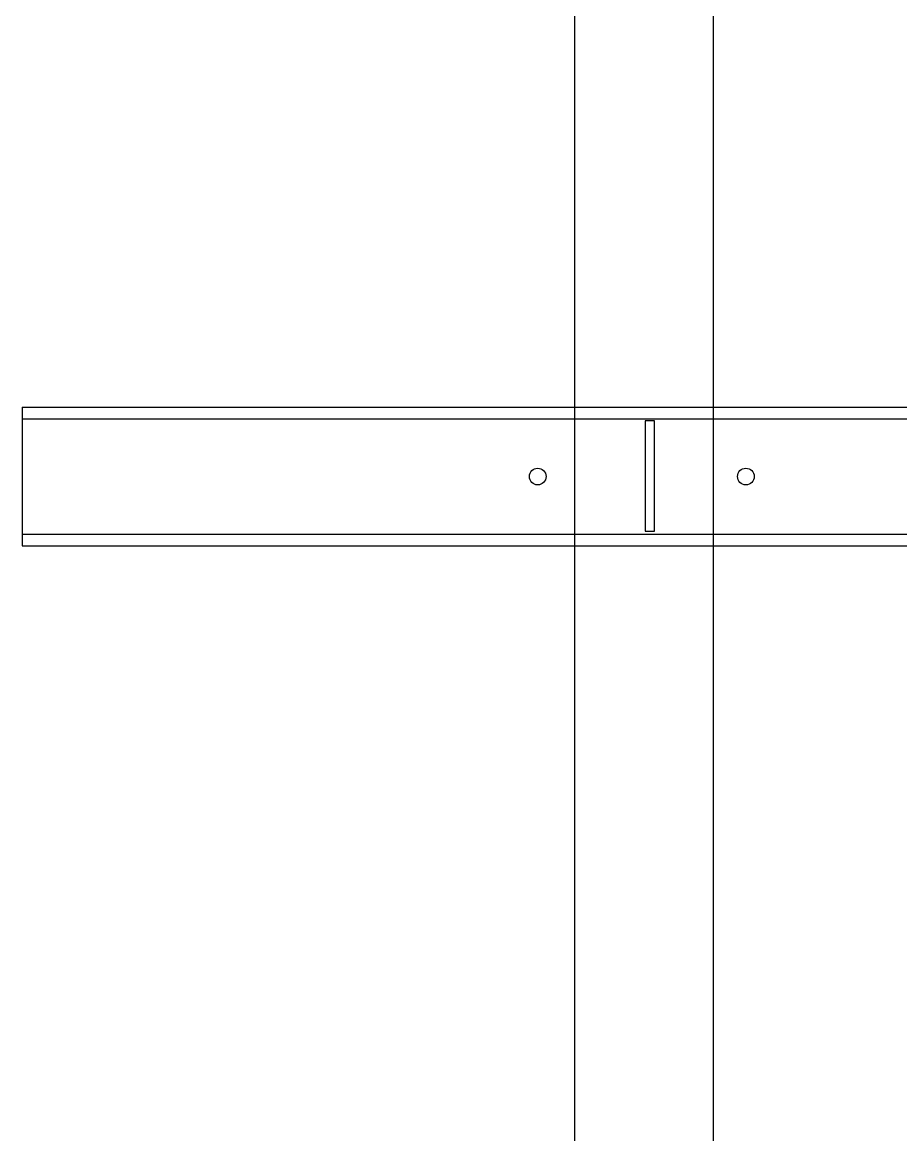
# Model space of a CAD drawing. Header units: millimetres. Extents: x -139278 to 641613, y -260926 to 217780.
# Drawn here: x 134279 to 134912, y 7132 to 7934 of the extents above; entities that cross this region are included whole.
import ezdxf

# ---------------------------------------------------------------- set-up
doc = ezdxf.new("R2010")
doc.units = ezdxf.units.MM

msp = doc.modelspace()

# ---------------------------------------------------------------- linework, layer by layer
for p, q in [((134677.529, 6737.13), (134677.529, 29212.264)), ((134777.529, 6716.754), (134777.529, 8711.8)), ((134279.36, 7656.408), (135275.698, 7656.408)), ((134279.36, 7656.408), (134279.36, 7556.408)), ((134279.36, 7647.908), (135275.698, 7647.908)), ((134279.36, 7564.908), (135275.698, 7564.908)), ((134279.36, 7556.408), (135275.698, 7556.408))]:
    msp.add_line(p, q)
msp.add_lwpolyline([(134734.865, 7646.587), (134728.207, 7646.587), (134728.207, 7566.956), (134734.865, 7566.956)], close=True)
for centre in [(134650.75, 7606.408), (134800.75, 7606.408)]:
    msp.add_circle(centre, 6)

doc.saveas('drawing.dxf')
